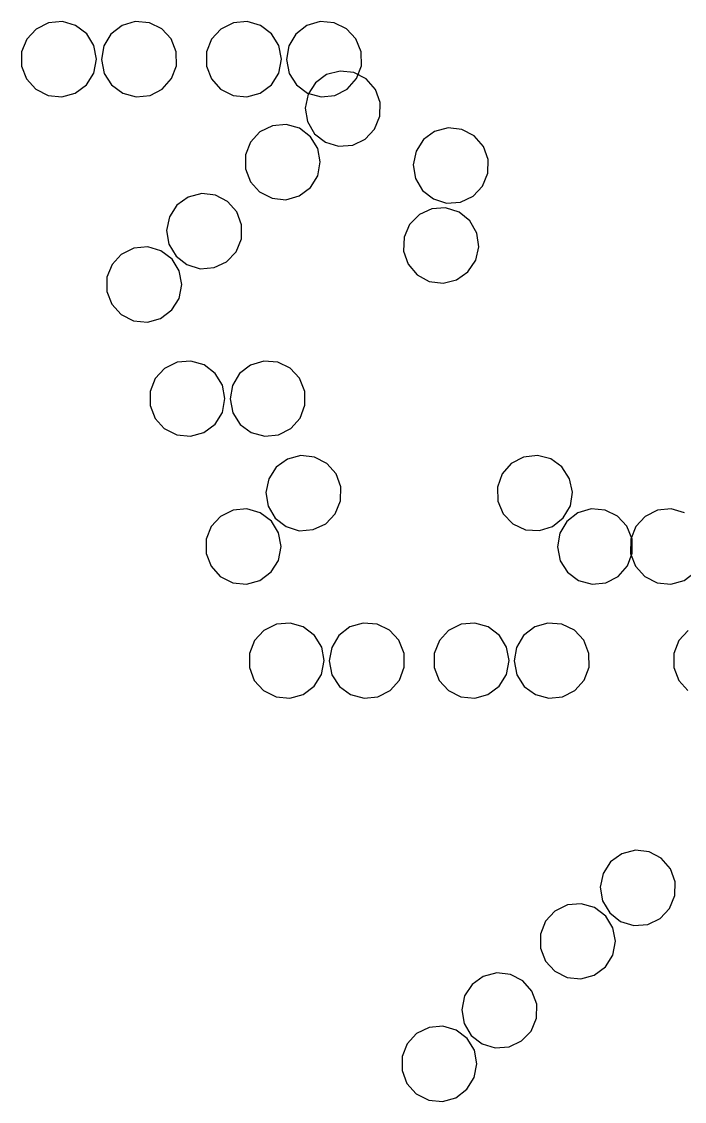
# Model space of a CAD drawing. Header units: metres. Extents: x -382 to 382, y -161 to 360.
# Drawn here: x -362.7 to -274.9, y -31.9 to 111.1 of the extents above; entities that cross this region are included whole.
import ezdxf

# ---------------------------------------------------------------- set-up
doc = ezdxf.new("R2010")
doc.units = ezdxf.units.M

msp = doc.modelspace()

# ---------------------------------------------------------------- linework, layer by layer
for p, q in [((-359.1, 110.94, -623.54), (-360.77, 110.11, -623.54)), ((-357.28, 111.09, -623.54), (-359.1, 110.94, -623.54)), ((-355.53, 110.59, -623.54), (-357.28, 111.09, -623.54)), ((-354.05, 109.46, -623.54), (-355.53, 110.59, -623.54)), ((-349.37, 110.57, -623.54), (-350.84, 109.43, -623.54)), ((-347.62, 111.09, -623.54), (-349.37, 110.57, -623.54)), ((-345.76, 110.94, -623.54), (-347.62, 111.09, -623.54)), ((-344.12, 110.14, -623.54), (-345.76, 110.94, -623.54)), ((-342.88, 108.8, -623.54), (-344.12, 110.14, -623.54)), ((-334.61, 110.94, -623.54), (-336.28, 110.11, -623.54)), ((-332.8, 111.09, -623.54), (-334.61, 110.94, -623.54)), ((-331.04, 110.59, -623.54), (-332.8, 111.09, -623.54)), ((-329.56, 109.46, -623.54), (-331.04, 110.59, -623.54)), ((-324.88, 110.57, -623.54), (-326.35, 109.43, -623.54)), ((-323.13, 111.09, -623.54), (-324.88, 110.57, -623.54)), ((-321.27, 110.94, -623.54), (-323.13, 111.09, -623.54)), ((-319.64, 110.14, -623.54), (-321.27, 110.94, -623.54)), ((-318.39, 108.8, -623.54), (-319.64, 110.14, -623.54)), ((-362, 108.77, -623.54), (-362.67, 107.07, -623.54)), ((-360.77, 110.11, -623.54), (-362, 108.77, -623.54)), ((-353.09, 107.91, -623.54), (-354.05, 109.46, -623.54)), ((-350.84, 109.43, -623.54), (-351.78, 107.87, -623.54)), ((-342.19, 107.07, -623.54), (-342.88, 108.8, -623.54)), ((-337.52, 108.77, -623.54), (-338.18, 107.07, -623.54)), ((-336.28, 110.11, -623.54), (-337.52, 108.77, -623.54)), ((-328.61, 107.91, -623.54), (-329.56, 109.46, -623.54)), ((-326.35, 109.43, -623.54), (-327.29, 107.87, -623.54)), ((-317.7, 107.07, -623.54), (-318.39, 108.8, -623.54)), ((-352.76, 106.12, -623.54), (-353.09, 107.91, -623.54)), ((-351.78, 107.87, -623.54), (-352.1, 106.07, -623.54)), ((-328.27, 106.12, -623.54), (-328.61, 107.91, -623.54)), ((-327.29, 107.87, -623.54), (-327.61, 106.07, -623.54)), ((-362.67, 107.07, -623.54), (-362.68, 105.21, -623.54)), ((-353.11, 104.28, -623.54), (-352.76, 106.12, -623.54)), ((-352.1, 106.07, -623.54), (-351.73, 104.24, -623.54)), ((-342.17, 105.25, -623.54), (-342.19, 107.07, -623.54)), ((-338.18, 107.07, -623.54), (-338.19, 105.21, -623.54)), ((-328.62, 104.28, -623.54), (-328.27, 106.12, -623.54)), ((-327.61, 106.07, -623.54), (-327.24, 104.24, -623.54)), ((-317.68, 105.25, -623.54), (-317.7, 107.07, -623.54)), ((-362.68, 105.21, -623.54), (-362.03, 103.5, -623.54)), ((-342.81, 103.54, -623.54), (-342.17, 105.25, -623.54)), ((-338.19, 105.21, -623.54), (-337.54, 103.5, -623.54)), ((-320.47, 104.55, -623.54), (-322.28, 104.07, -623.54)), ((-318.66, 104.34, -623.54), (-320.47, 104.55, -623.54)), ((-318.32, 103.54, -623.54), (-317.68, 105.25, -623.54)), ((-362.03, 103.5, -623.54), (-360.81, 102.15, -623.54)), ((-354.08, 102.74, -623.54), (-353.11, 104.28, -623.54)), ((-351.73, 104.24, -623.54), (-350.75, 102.71, -623.54)), ((-344.05, 102.15, -623.54), (-342.81, 103.54, -623.54)), ((-337.54, 103.5, -623.54), (-336.32, 102.15, -623.54)), ((-329.59, 102.74, -623.54), (-328.62, 104.28, -623.54)), ((-327.24, 104.24, -623.54), (-326.26, 102.71, -623.54)), ((-323.75, 103, -623.54), (-324.74, 101.48, -623.54)), ((-322.28, 104.07, -623.54), (-323.75, 103, -623.54)), ((-319.56, 102.15, -623.54), (-318.32, 103.54, -623.54)), ((-317.05, 103.5, -623.54), (-318.66, 104.34, -623.54)), ((-315.82, 102.1, -623.54), (-317.05, 103.5, -623.54)), ((-360.81, 102.15, -623.54), (-359.14, 101.31, -623.54)), ((-357.33, 101.14, -623.54), (-355.57, 101.62, -623.54)), ((-355.57, 101.62, -623.54), (-354.08, 102.74, -623.54)), ((-350.75, 102.71, -623.54), (-349.29, 101.62, -623.54)), ((-349.29, 101.62, -623.54), (-347.49, 101.13, -623.54)), ((-345.67, 101.32, -623.54), (-344.05, 102.15, -623.54)), ((-336.32, 102.15, -623.54), (-334.65, 101.31, -623.54)), ((-332.84, 101.14, -623.54), (-331.08, 101.62, -623.54)), ((-331.08, 101.62, -623.54), (-329.59, 102.74, -623.54)), ((-326.26, 102.71, -623.54), (-324.8, 101.62, -623.54)), ((-324.8, 101.62, -623.54), (-323, 101.13, -623.54)), ((-321.19, 101.32, -623.54), (-319.56, 102.15, -623.54)), ((-315.19, 100.39, -623.54), (-315.82, 102.1, -623.54)), ((-359.14, 101.31, -623.54), (-357.33, 101.14, -623.54)), ((-347.49, 101.13, -623.54), (-345.67, 101.32, -623.54)), ((-334.65, 101.31, -623.54), (-332.84, 101.14, -623.54)), ((-324.74, 101.48, -623.54), (-325.12, 99.65, -623.54)), ((-323, 101.13, -623.54), (-321.19, 101.32, -623.54)), ((-315.23, 98.56, -623.54), (-315.19, 100.39, -623.54)), ((-325.12, 99.65, -623.54), (-324.82, 97.85, -623.54)), ((-329.45, 97.31, -623.54), (-331.13, 96.49, -623.54)), ((-327.64, 97.47, -623.54), (-329.45, 97.31, -623.54)), ((-325.89, 96.97, -623.54), (-327.64, 97.47, -623.54)), ((-324.82, 97.85, -623.54), (-323.87, 96.25, -623.54)), ((-315.93, 96.84, -623.54), (-315.23, 98.56, -623.54)), ((-331.13, 96.49, -623.54), (-332.36, 95.14, -623.54)), ((-324.4, 95.84, -623.54), (-325.89, 96.97, -623.54)), ((-323.45, 94.29, -623.54), (-324.4, 95.84, -623.54)), ((-323.87, 96.25, -623.54), (-322.44, 95.13, -623.54)), ((-317.19, 95.52, -623.54), (-315.93, 96.84, -623.54)), ((-307.98, 96.54, -623.54), (-309.45, 95.47, -623.54)), ((-306.17, 97.02, -623.54), (-307.98, 96.54, -623.54)), ((-304.36, 96.81, -623.54), (-306.17, 97.02, -623.54)), ((-302.75, 95.97, -623.54), (-304.36, 96.81, -623.54)), ((-301.52, 94.57, -623.54), (-302.75, 95.97, -623.54)), ((-332.36, 95.14, -623.54), (-333.02, 93.45, -623.54)), ((-322.44, 95.13, -623.54), (-320.69, 94.59, -623.54)), ((-320.69, 94.59, -623.54), (-318.83, 94.73, -623.54)), ((-318.83, 94.73, -623.54), (-317.19, 95.52, -623.54)), ((-309.45, 95.47, -623.54), (-310.44, 93.94, -623.54)), ((-300.89, 92.85, -623.54), (-301.52, 94.57, -623.54)), ((-333.02, 93.45, -623.54), (-333.03, 91.58, -623.54)), ((-323.12, 92.5, -623.54), (-323.45, 94.29, -623.54)), ((-310.44, 93.94, -623.54), (-310.82, 92.12, -623.54)), ((-333.03, 91.58, -623.54), (-332.38, 89.88, -623.54)), ((-323.46, 90.66, -623.54), (-323.12, 92.5, -623.54)), ((-310.82, 92.12, -623.54), (-310.52, 90.32, -623.54)), ((-300.93, 91.03, -623.54), (-300.89, 92.85, -623.54)), ((-324.43, 89.12, -623.54), (-323.46, 90.66, -623.54)), ((-310.52, 90.32, -623.54), (-309.57, 88.72, -623.54)), ((-301.63, 89.31, -623.54), (-300.93, 91.03, -623.54)), ((-332.38, 89.88, -623.54), (-331.16, 88.53, -623.54)), ((-325.92, 88, -623.54), (-324.43, 89.12, -623.54)), ((-309.57, 88.72, -623.54), (-308.14, 87.6, -623.54)), ((-302.89, 87.98, -623.54), (-301.63, 89.31, -623.54)), ((-340.62, 87.85, -623.54), (-342.1, 86.78, -623.54)), ((-338.82, 88.33, -623.54), (-340.62, 87.85, -623.54)), ((-337.01, 88.12, -623.54), (-338.82, 88.33, -623.54)), ((-335.39, 87.28, -623.54), (-337.01, 88.12, -623.54)), ((-334.16, 85.88, -623.54), (-335.39, 87.28, -623.54)), ((-331.16, 88.53, -623.54), (-329.49, 87.69, -623.54)), ((-329.49, 87.69, -623.54), (-327.68, 87.51, -623.54)), ((-327.68, 87.51, -623.54), (-325.92, 88, -623.54)), ((-308.14, 87.6, -623.54), (-306.39, 87.06, -623.54)), ((-304.53, 87.2, -623.54), (-302.89, 87.98, -623.54)), ((-342.1, 86.78, -623.54), (-343.09, 85.25, -623.54)), ((-333.54, 84.16, -623.54), (-334.16, 85.88, -623.54)), ((-308.34, 86.3, -623.54), (-310, 85.54, -623.54)), ((-306.52, 86.41, -623.54), (-308.34, 86.3, -623.54)), ((-304.74, 85.84, -623.54), (-306.52, 86.41, -623.54)), ((-306.39, 87.06, -623.54), (-304.53, 87.2, -623.54)), ((-303.33, 84.69, -623.54), (-304.74, 85.84, -623.54)), ((-343.09, 85.25, -623.54), (-343.47, 83.43, -623.54)), ((-310, 85.54, -623.54), (-311.3, 84.21, -623.54)), ((-302.4, 83.07, -623.54), (-303.33, 84.69, -623.54)), ((-343.47, 83.43, -623.54), (-343.17, 81.63, -623.54)), ((-333.57, 82.34, -623.54), (-333.54, 84.16, -623.54)), ((-311.3, 84.21, -623.54), (-312.01, 82.53, -623.54)), ((-302.13, 81.27, -623.54), (-302.4, 83.07, -623.54)), ((-343.17, 81.63, -623.54), (-342.22, 80.03, -623.54)), ((-334.28, 80.62, -623.54), (-333.57, 82.34, -623.54)), ((-312.01, 82.53, -623.54), (-312.08, 80.71, -623.54)), ((-349.47, 80.27, -623.54), (-350.7, 78.92, -623.54)), ((-347.8, 81.09, -623.54), (-349.47, 80.27, -623.54)), ((-345.98, 81.25, -623.54), (-347.8, 81.09, -623.54)), ((-344.23, 80.75, -623.54), (-345.98, 81.25, -623.54)), ((-342.75, 79.62, -623.54), (-344.23, 80.75, -623.54)), ((-335.53, 79.29, -623.54), (-334.28, 80.62, -623.54)), ((-312.08, 80.71, -623.54), (-311.46, 78.95, -623.54)), ((-302.53, 79.49, -623.54), (-302.13, 81.27, -623.54)), ((-350.7, 78.92, -623.54), (-351.37, 77.23, -623.54)), ((-341.79, 78.07, -623.54), (-342.75, 79.62, -623.54)), ((-342.22, 80.03, -623.54), (-340.78, 78.91, -623.54)), ((-340.78, 78.91, -623.54), (-339.04, 78.37, -623.54)), ((-337.18, 78.51, -623.54), (-335.53, 79.29, -623.54)), ((-311.46, 78.95, -623.54), (-310.28, 77.56, -623.54)), ((-303.57, 77.94, -623.54), (-302.53, 79.49, -623.54)), ((-351.37, 77.23, -623.54), (-351.38, 75.36, -623.54)), ((-341.46, 76.27, -623.54), (-341.79, 78.07, -623.54)), ((-339.04, 78.37, -623.54), (-337.18, 78.51, -623.54)), ((-310.28, 77.56, -623.54), (-308.68, 76.69, -623.54)), ((-305.06, 76.89, -623.54), (-303.57, 77.94, -623.54)), ((-341.81, 74.44, -623.54), (-341.46, 76.27, -623.54)), ((-308.68, 76.69, -623.54), (-306.83, 76.45, -623.54)), ((-306.83, 76.45, -623.54), (-305.06, 76.89, -623.54)), ((-351.38, 75.36, -623.54), (-350.72, 73.66, -623.54)), ((-342.77, 72.9, -623.54), (-341.81, 74.44, -623.54)), ((-350.72, 73.66, -623.54), (-349.5, 72.31, -623.54)), ((-349.5, 72.31, -623.54), (-347.84, 71.47, -623.54)), ((-346.02, 71.29, -623.54), (-344.27, 71.78, -623.54)), ((-344.27, 71.78, -623.54), (-342.77, 72.9, -623.54)), ((-347.84, 71.47, -623.54), (-346.02, 71.29, -623.54)), ((-342.07, 65.98, -623.54), (-343.75, 65.15, -623.54)), ((-340.26, 66.14, -623.54), (-342.07, 65.98, -623.54)), ((-338.51, 65.63, -623.54), (-340.26, 66.14, -623.54)), ((-330.59, 66.13, -623.54), (-332.34, 65.61, -623.54)), ((-328.74, 65.98, -623.54), (-330.59, 66.13, -623.54)), ((-327.1, 65.18, -623.54), (-328.74, 65.98, -623.54)), ((-343.75, 65.15, -623.54), (-344.98, 63.81, -623.54)), ((-337.02, 64.51, -623.54), (-338.51, 65.63, -623.54)), ((-336.07, 62.95, -623.54), (-337.02, 64.51, -623.54)), ((-333.82, 64.47, -623.54), (-334.75, 62.91, -623.54)), ((-332.34, 65.61, -623.54), (-333.82, 64.47, -623.54)), ((-325.85, 63.85, -623.54), (-327.1, 65.18, -623.54)), ((-344.98, 63.81, -623.54), (-345.64, 62.11, -623.54)), ((-335.74, 61.16, -623.54), (-336.07, 62.95, -623.54)), ((-325.16, 62.12, -623.54), (-325.85, 63.85, -623.54)), ((-345.64, 62.11, -623.54), (-345.65, 60.25, -623.54)), ((-334.75, 62.91, -623.54), (-335.07, 61.12, -623.54)), ((-325.15, 60.29, -623.54), (-325.16, 62.12, -623.54)), ((-345.65, 60.25, -623.54), (-345, 58.55, -623.54)), ((-336.08, 59.33, -623.54), (-335.74, 61.16, -623.54)), ((-335.07, 61.12, -623.54), (-334.71, 59.29, -623.54)), ((-325.78, 58.59, -623.54), (-325.15, 60.29, -623.54)), ((-337.05, 57.78, -623.54), (-336.08, 59.33, -623.54)), ((-334.71, 59.29, -623.54), (-333.73, 57.75, -623.54)), ((-345, 58.55, -623.54), (-343.78, 57.19, -623.54)), ((-338.54, 56.67, -623.54), (-337.05, 57.78, -623.54)), ((-333.73, 57.75, -623.54), (-332.26, 56.67, -623.54)), ((-327.03, 57.19, -623.54), (-325.78, 58.59, -623.54)), ((-343.78, 57.19, -623.54), (-342.12, 56.35, -623.54)), ((-342.12, 56.35, -623.54), (-340.3, 56.18, -623.54)), ((-340.3, 56.18, -623.54), (-338.54, 56.67, -623.54)), ((-332.26, 56.67, -623.54), (-330.46, 56.18, -623.54)), ((-330.46, 56.18, -623.54), (-328.65, 56.37, -623.54)), ((-328.65, 56.37, -623.54), (-327.03, 57.19, -623.54)), ((-327.48, 53.16, -623.54), (-328.96, 52.09, -623.54)), ((-325.68, 53.63, -623.54), (-327.48, 53.16, -623.54)), ((-323.87, 53.42, -623.54), (-325.68, 53.63, -623.54)), ((-322.25, 52.58, -623.54), (-323.87, 53.42, -623.54)), ((-296.22, 53.41, -623.54), (-297.82, 52.55, -623.54)), ((-294.36, 53.63, -623.54), (-296.22, 53.41, -623.54)), ((-292.6, 53.18, -623.54), (-294.36, 53.63, -623.54)), ((-291.11, 52.12, -623.54), (-292.6, 53.18, -623.54)), ((-328.96, 52.09, -623.54), (-329.95, 50.56, -623.54)), ((-321.02, 51.18, -623.54), (-322.25, 52.58, -623.54)), ((-297.82, 52.55, -623.54), (-299.02, 51.18, -623.54)), ((-290.09, 50.56, -623.54), (-291.11, 52.12, -623.54)), ((-329.95, 50.56, -623.54), (-330.33, 48.73, -623.54)), ((-320.4, 49.47, -623.54), (-321.02, 51.18, -623.54)), ((-299.02, 51.18, -623.54), (-299.65, 49.42, -623.54)), ((-289.71, 48.78, -623.54), (-290.09, 50.56, -623.54)), ((-330.33, 48.73, -623.54), (-330.03, 46.93, -623.54)), ((-320.43, 47.64, -623.54), (-320.4, 49.47, -623.54)), ((-299.65, 49.42, -623.54), (-299.6, 47.6, -623.54)), ((-289.99, 46.98, -623.54), (-289.71, 48.78, -623.54)), ((-321.14, 45.92, -623.54), (-320.43, 47.64, -623.54)), ((-299.6, 47.6, -623.54), (-298.9, 45.92, -623.54)), ((-334.66, 46.39, -623.54), (-336.33, 45.57, -623.54)), ((-332.84, 46.55, -623.54), (-334.66, 46.39, -623.54)), ((-331.09, 46.05, -623.54), (-332.84, 46.55, -623.54)), ((-329.6, 44.92, -623.54), (-331.09, 46.05, -623.54)), ((-330.03, 46.93, -623.54), (-329.08, 45.33, -623.54)), ((-322.39, 44.6, -623.54), (-321.14, 45.92, -623.54)), ((-298.9, 45.92, -623.54), (-297.61, 44.57, -623.54)), ((-290.93, 45.36, -623.54), (-289.99, 46.98, -623.54)), ((-288.99, 46.03, -623.54), (-290.46, 44.89, -623.54)), ((-287.24, 46.55, -623.54), (-288.99, 46.03, -623.54)), ((-285.38, 46.4, -623.54), (-287.24, 46.55, -623.54)), ((-283.75, 45.6, -623.54), (-285.38, 46.4, -623.54)), ((-278.44, 46.39, -623.54), (-280.11, 45.57, -623.54)), ((-276.63, 46.55, -623.54), (-278.44, 46.39, -623.54)), ((-274.87, 46.05, -623.54), (-276.63, 46.55, -623.54)), ((-336.33, 45.57, -623.54), (-337.56, 44.23, -623.54)), ((-328.65, 43.37, -623.54), (-329.6, 44.92, -623.54)), ((-329.08, 45.33, -623.54), (-327.64, 44.21, -623.54)), ((-324.04, 43.81, -623.54), (-322.39, 44.6, -623.54)), ((-297.61, 44.57, -623.54), (-295.96, 43.8, -623.54)), ((-292.36, 44.23, -623.54), (-290.93, 45.36, -623.54)), ((-290.46, 44.89, -623.54), (-291.4, 43.33, -623.54)), ((-282.5, 44.26, -623.54), (-283.75, 45.6, -623.54)), ((-280.11, 45.57, -623.54), (-281.34, 44.23, -623.54)), ((-337.56, 44.23, -623.54), (-338.23, 42.53, -623.54)), ((-328.32, 41.58, -623.54), (-328.65, 43.37, -623.54)), ((-327.64, 44.21, -623.54), (-325.9, 43.67, -623.54)), ((-325.9, 43.67, -623.54), (-324.04, 43.81, -623.54)), ((-295.96, 43.8, -623.54), (-294.1, 43.68, -623.54)), ((-294.1, 43.68, -623.54), (-292.36, 44.23, -623.54)), ((-291.4, 43.33, -623.54), (-291.72, 41.53, -623.54)), ((-281.81, 42.53, -623.54), (-282.5, 44.26, -623.54)), ((-281.34, 44.23, -623.54), (-282.01, 42.53, -623.54)), ((-338.23, 42.53, -623.54), (-338.24, 40.67, -623.54)), ((-328.67, 39.74, -623.54), (-328.32, 41.58, -623.54)), ((-291.72, 41.53, -623.54), (-291.35, 39.7, -623.54)), ((-282.01, 42.53, -623.54), (-282.02, 40.67, -623.54)), ((-281.79, 40.71, -623.54), (-281.81, 42.53, -623.54)), ((-338.24, 40.67, -623.54), (-337.58, 38.96, -623.54)), ((-282.43, 39, -623.54), (-281.79, 40.71, -623.54)), ((-282.02, 40.67, -623.54), (-281.37, 38.96, -623.54)), ((-337.58, 38.96, -623.54), (-336.36, 37.61, -623.54)), ((-329.63, 38.2, -623.54), (-328.67, 39.74, -623.54)), ((-291.35, 39.7, -623.54), (-290.37, 38.17, -623.54)), ((-283.67, 37.61, -623.54), (-282.43, 39, -623.54)), ((-281.37, 38.96, -623.54), (-280.15, 37.61, -623.54)), ((-336.36, 37.61, -623.54), (-334.7, 36.77, -623.54)), ((-331.13, 37.08, -623.54), (-329.63, 38.2, -623.54)), ((-290.37, 38.17, -623.54), (-288.91, 37.08, -623.54)), ((-285.3, 36.78, -623.54), (-283.67, 37.61, -623.54)), ((-280.15, 37.61, -623.54), (-278.48, 36.77, -623.54)), ((-274.91, 37.08, -623.54), (-273.42, 38.2, -623.54)), ((-334.7, 36.77, -623.54), (-332.88, 36.6, -623.54)), ((-332.88, 36.6, -623.54), (-331.13, 37.08, -623.54)), ((-288.91, 37.08, -623.54), (-287.11, 36.59, -623.54)), ((-287.11, 36.59, -623.54), (-285.3, 36.78, -623.54)), ((-278.48, 36.77, -623.54), (-276.67, 36.6, -623.54)), ((-276.67, 36.6, -623.54), (-274.91, 37.08, -623.54)), ((-330.61, 30.46, -623.54), (-331.84, 29.11, -623.54)), ((-328.93, 31.28, -623.54), (-330.61, 30.46, -623.54)), ((-327.12, 31.44, -623.54), (-328.93, 31.28, -623.54)), ((-325.37, 30.94, -623.54), (-327.12, 31.44, -623.54)), ((-323.88, 29.81, -623.54), (-325.37, 30.94, -623.54)), ((-319.2, 30.92, -623.54), (-320.68, 29.77, -623.54)), ((-317.45, 31.44, -623.54), (-319.2, 30.92, -623.54)), ((-315.59, 31.28, -623.54), (-317.45, 31.44, -623.54)), ((-313.96, 30.48, -623.54), (-315.59, 31.28, -623.54)), ((-312.71, 29.15, -623.54), (-313.96, 30.48, -623.54)), ((-306.12, 30.46, -623.54), (-307.35, 29.11, -623.54)), ((-304.45, 31.28, -623.54), (-306.12, 30.46, -623.54)), ((-302.63, 31.44, -623.54), (-304.45, 31.28, -623.54)), ((-300.88, 30.94, -623.54), (-302.63, 31.44, -623.54)), ((-299.39, 29.81, -623.54), (-300.88, 30.94, -623.54)), ((-294.71, 30.92, -623.54), (-296.19, 29.77, -623.54)), ((-292.97, 31.44, -623.54), (-294.71, 30.92, -623.54)), ((-291.11, 31.28, -623.54), (-292.97, 31.44, -623.54)), ((-289.47, 30.48, -623.54), (-291.11, 31.28, -623.54)), ((-288.23, 29.15, -623.54), (-289.47, 30.48, -623.54)), ((-274.39, 30.46, -623.54), (-275.62, 29.11, -623.54)), ((-331.84, 29.11, -623.54), (-332.5, 27.42, -623.54)), ((-322.93, 28.25, -623.54), (-323.88, 29.81, -623.54)), ((-320.68, 29.77, -623.54), (-321.61, 28.21, -623.54)), ((-312.02, 27.42, -623.54), (-312.71, 29.15, -623.54)), ((-307.35, 29.11, -623.54), (-308.02, 27.42, -623.54)), ((-298.44, 28.25, -623.54), (-299.39, 29.81, -623.54)), ((-296.19, 29.77, -623.54), (-297.13, 28.21, -623.54)), ((-287.53, 27.42, -623.54), (-288.23, 29.15, -623.54)), ((-275.62, 29.11, -623.54), (-276.29, 27.42, -623.54)), ((-332.5, 27.42, -623.54), (-332.51, 25.55, -623.54)), ((-322.6, 26.46, -623.54), (-322.93, 28.25, -623.54)), ((-321.61, 28.21, -623.54), (-321.93, 26.42, -623.54)), ((-312.01, 25.6, -623.54), (-312.02, 27.42, -623.54)), ((-308.02, 27.42, -623.54), (-308.03, 25.55, -623.54)), ((-298.11, 26.46, -623.54), (-298.44, 28.25, -623.54)), ((-297.13, 28.21, -623.54), (-297.44, 26.42, -623.54)), ((-287.52, 25.6, -623.54), (-287.53, 27.42, -623.54)), ((-276.29, 27.42, -623.54), (-276.3, 25.55, -623.54)), ((-322.94, 24.63, -623.54), (-322.6, 26.46, -623.54)), ((-321.93, 26.42, -623.54), (-321.57, 24.59, -623.54)), ((-298.46, 24.63, -623.54), (-298.11, 26.46, -623.54)), ((-297.44, 26.42, -623.54), (-297.08, 24.59, -623.54)), ((-332.51, 25.55, -623.54), (-331.86, 23.85, -623.54)), ((-323.91, 23.08, -623.54), (-322.94, 24.63, -623.54)), ((-321.57, 24.59, -623.54), (-320.59, 23.05, -623.54)), ((-312.64, 23.89, -623.54), (-312.01, 25.6, -623.54)), ((-308.03, 25.55, -623.54), (-307.37, 23.85, -623.54)), ((-299.42, 23.08, -623.54), (-298.46, 24.63, -623.54)), ((-297.08, 24.59, -623.54), (-296.1, 23.05, -623.54)), ((-288.16, 23.89, -623.54), (-287.52, 25.6, -623.54)), ((-276.3, 25.55, -623.54), (-275.64, 23.85, -623.54)), ((-331.86, 23.85, -623.54), (-330.64, 22.5, -623.54)), ((-325.4, 21.97, -623.54), (-323.91, 23.08, -623.54)), ((-320.59, 23.05, -623.54), (-319.12, 21.97, -623.54)), ((-313.88, 22.5, -623.54), (-312.64, 23.89, -623.54)), ((-307.37, 23.85, -623.54), (-306.15, 22.5, -623.54)), ((-300.92, 21.97, -623.54), (-299.42, 23.08, -623.54)), ((-296.1, 23.05, -623.54), (-294.63, 21.97, -623.54)), ((-289.4, 22.5, -623.54), (-288.16, 23.89, -623.54)), ((-275.64, 23.85, -623.54), (-274.42, 22.5, -623.54)), ((-330.64, 22.5, -623.54), (-328.97, 21.66, -623.54)), ((-328.97, 21.66, -623.54), (-327.16, 21.48, -623.54)), ((-327.16, 21.48, -623.54), (-325.4, 21.97, -623.54)), ((-319.12, 21.97, -623.54), (-317.32, 21.48, -623.54)), ((-317.32, 21.48, -623.54), (-315.51, 21.67, -623.54)), ((-315.51, 21.67, -623.54), (-313.88, 22.5, -623.54)), ((-306.15, 22.5, -623.54), (-304.49, 21.66, -623.54)), ((-304.49, 21.66, -623.54), (-302.67, 21.48, -623.54)), ((-302.67, 21.48, -623.54), (-300.92, 21.97, -623.54)), ((-294.63, 21.97, -623.54), (-292.83, 21.48, -623.54)), ((-292.83, 21.48, -623.54), (-291.02, 21.67, -623.54)), ((-291.02, 21.67, -623.54), (-289.4, 22.5, -623.54)), ((-283.19, 0.87, -623.54), (-284.67, -0.2, -623.54)), ((-281.39, 1.34, -623.54), (-283.19, 0.87, -623.54)), ((-279.58, 1.14, -623.54), (-281.39, 1.34, -623.54)), ((-277.96, 0.29, -623.54), (-279.58, 1.14, -623.54)), ((-276.73, -1.11, -623.54), (-277.96, 0.29, -623.54)), ((-284.67, -0.2, -623.54), (-285.66, -1.73, -623.54)), ((-276.11, -2.82, -623.54), (-276.73, -1.11, -623.54)), ((-285.66, -1.73, -623.54), (-286.04, -3.56, -623.54)), ((-276.14, -4.64, -623.54), (-276.11, -2.82, -623.54)), ((-286.04, -3.56, -623.54), (-285.74, -5.35, -623.54)), ((-285.74, -5.35, -623.54), (-284.79, -6.96, -623.54)), ((-276.85, -6.37, -623.54), (-276.14, -4.64, -623.54)), ((-292.04, -6.72, -623.54), (-293.27, -8.06, -623.54)), ((-290.37, -5.89, -623.54), (-292.04, -6.72, -623.54)), ((-288.55, -5.73, -623.54), (-290.37, -5.89, -623.54)), ((-286.8, -6.24, -623.54), (-288.55, -5.73, -623.54)), ((-285.31, -7.37, -623.54), (-286.8, -6.24, -623.54)), ((-284.79, -6.96, -623.54), (-283.35, -8.08, -623.54)), ((-278.1, -7.69, -623.54), (-276.85, -6.37, -623.54)), ((-293.27, -8.06, -623.54), (-293.94, -9.76, -623.54)), ((-284.36, -8.92, -623.54), (-285.31, -7.37, -623.54)), ((-283.35, -8.08, -623.54), (-281.61, -8.61, -623.54)), ((-281.61, -8.61, -623.54), (-279.75, -8.48, -623.54)), ((-279.75, -8.48, -623.54), (-278.1, -7.69, -623.54)), ((-293.94, -9.76, -623.54), (-293.95, -11.62, -623.54)), ((-284.03, -10.71, -623.54), (-284.36, -8.92, -623.54)), ((-284.38, -12.54, -623.54), (-284.03, -10.71, -623.54)), ((-293.95, -11.62, -623.54), (-293.29, -13.32, -623.54)), ((-285.34, -14.09, -623.54), (-284.38, -12.54, -623.54)), ((-293.29, -13.32, -623.54), (-292.07, -14.68, -623.54)), ((-286.84, -15.21, -623.54), (-285.34, -14.09, -623.54)), ((-301.54, -15.35, -623.54), (-303.01, -16.42, -623.54)), ((-299.73, -14.88, -623.54), (-301.54, -15.35, -623.54)), ((-297.92, -15.09, -623.54), (-299.73, -14.88, -623.54)), ((-296.3, -15.93, -623.54), (-297.92, -15.09, -623.54)), ((-292.07, -14.68, -623.54), (-290.41, -15.52, -623.54)), ((-290.41, -15.52, -623.54), (-288.59, -15.69, -623.54)), ((-288.59, -15.69, -623.54), (-286.84, -15.21, -623.54)), ((-303.01, -16.42, -623.54), (-304, -17.95, -623.54)), ((-295.08, -17.33, -623.54), (-296.3, -15.93, -623.54)), ((-304, -17.95, -623.54), (-304.38, -19.78, -623.54)), ((-294.45, -19.04, -623.54), (-295.08, -17.33, -623.54)), ((-304.38, -19.78, -623.54), (-304.08, -21.58, -623.54)), ((-294.48, -20.87, -623.54), (-294.45, -19.04, -623.54)), ((-295.19, -22.59, -623.54), (-294.48, -20.87, -623.54)), ((-308.71, -22.11, -623.54), (-310.38, -22.94, -623.54)), ((-306.9, -21.96, -623.54), (-308.71, -22.11, -623.54)), ((-305.14, -22.46, -623.54), (-306.9, -21.96, -623.54)), ((-303.66, -23.59, -623.54), (-305.14, -22.46, -623.54)), ((-304.08, -21.58, -623.54), (-303.13, -23.18, -623.54)), ((-296.45, -23.91, -623.54), (-295.19, -22.59, -623.54)), ((-311.62, -24.28, -623.54), (-312.28, -25.98, -623.54)), ((-310.38, -22.94, -623.54), (-311.62, -24.28, -623.54)), ((-302.71, -25.14, -623.54), (-303.66, -23.59, -623.54)), ((-303.13, -23.18, -623.54), (-301.69, -24.3, -623.54)), ((-301.69, -24.3, -623.54), (-299.95, -24.83, -623.54)), ((-298.09, -24.7, -623.54), (-296.45, -23.91, -623.54)), ((-302.38, -26.93, -623.54), (-302.71, -25.14, -623.54)), ((-299.95, -24.83, -623.54), (-298.09, -24.7, -623.54)), ((-312.28, -25.98, -623.54), (-312.29, -27.84, -623.54)), ((-302.72, -28.77, -623.54), (-302.38, -26.93, -623.54)), ((-312.29, -27.84, -623.54), (-311.64, -29.55, -623.54)), ((-311.64, -29.55, -623.54), (-310.42, -30.9, -623.54)), ((-303.69, -30.31, -623.54), (-302.72, -28.77, -623.54)), ((-310.42, -30.9, -623.54), (-308.75, -31.74, -623.54)), ((-306.94, -31.91, -623.54), (-305.18, -31.43, -623.54)), ((-305.18, -31.43, -623.54), (-303.69, -30.31, -623.54)), ((-308.75, -31.74, -623.54), (-306.94, -31.91, -623.54))]:
    msp.add_line(p, q)

doc.saveas('drawing.dxf')
